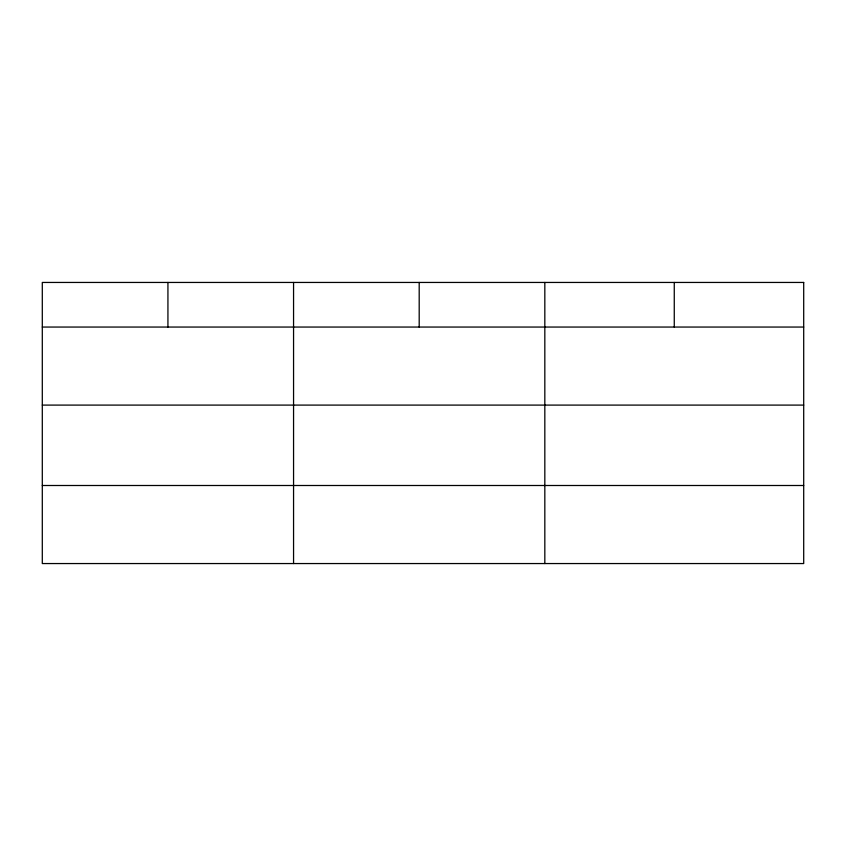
<?xml version="1.0" encoding="UTF-8"?>
<svg xmlns="http://www.w3.org/2000/svg" width="846" height="846" viewBox="0 0 846 846"><rect width="100%" height="100%" fill="white"/><g stroke="black" fill="none" stroke-linecap="round" stroke-linejoin="round"><path stroke-width="1.27" d="M42.3 327.053L803.7 327.053M42.3 405.097L803.7 405.097M42.3 485.498L803.7 485.498M674.262 282.448L674.262 327.053M544.824 282.448L544.824 563.552M419.193 282.448L419.193 327.053M293.562 282.448L293.562 563.552M167.931 282.448L167.931 327.053M803.7 282.448L42.3 282.448L42.3 563.552L803.7 563.552L803.7 282.448"/></g></svg>
